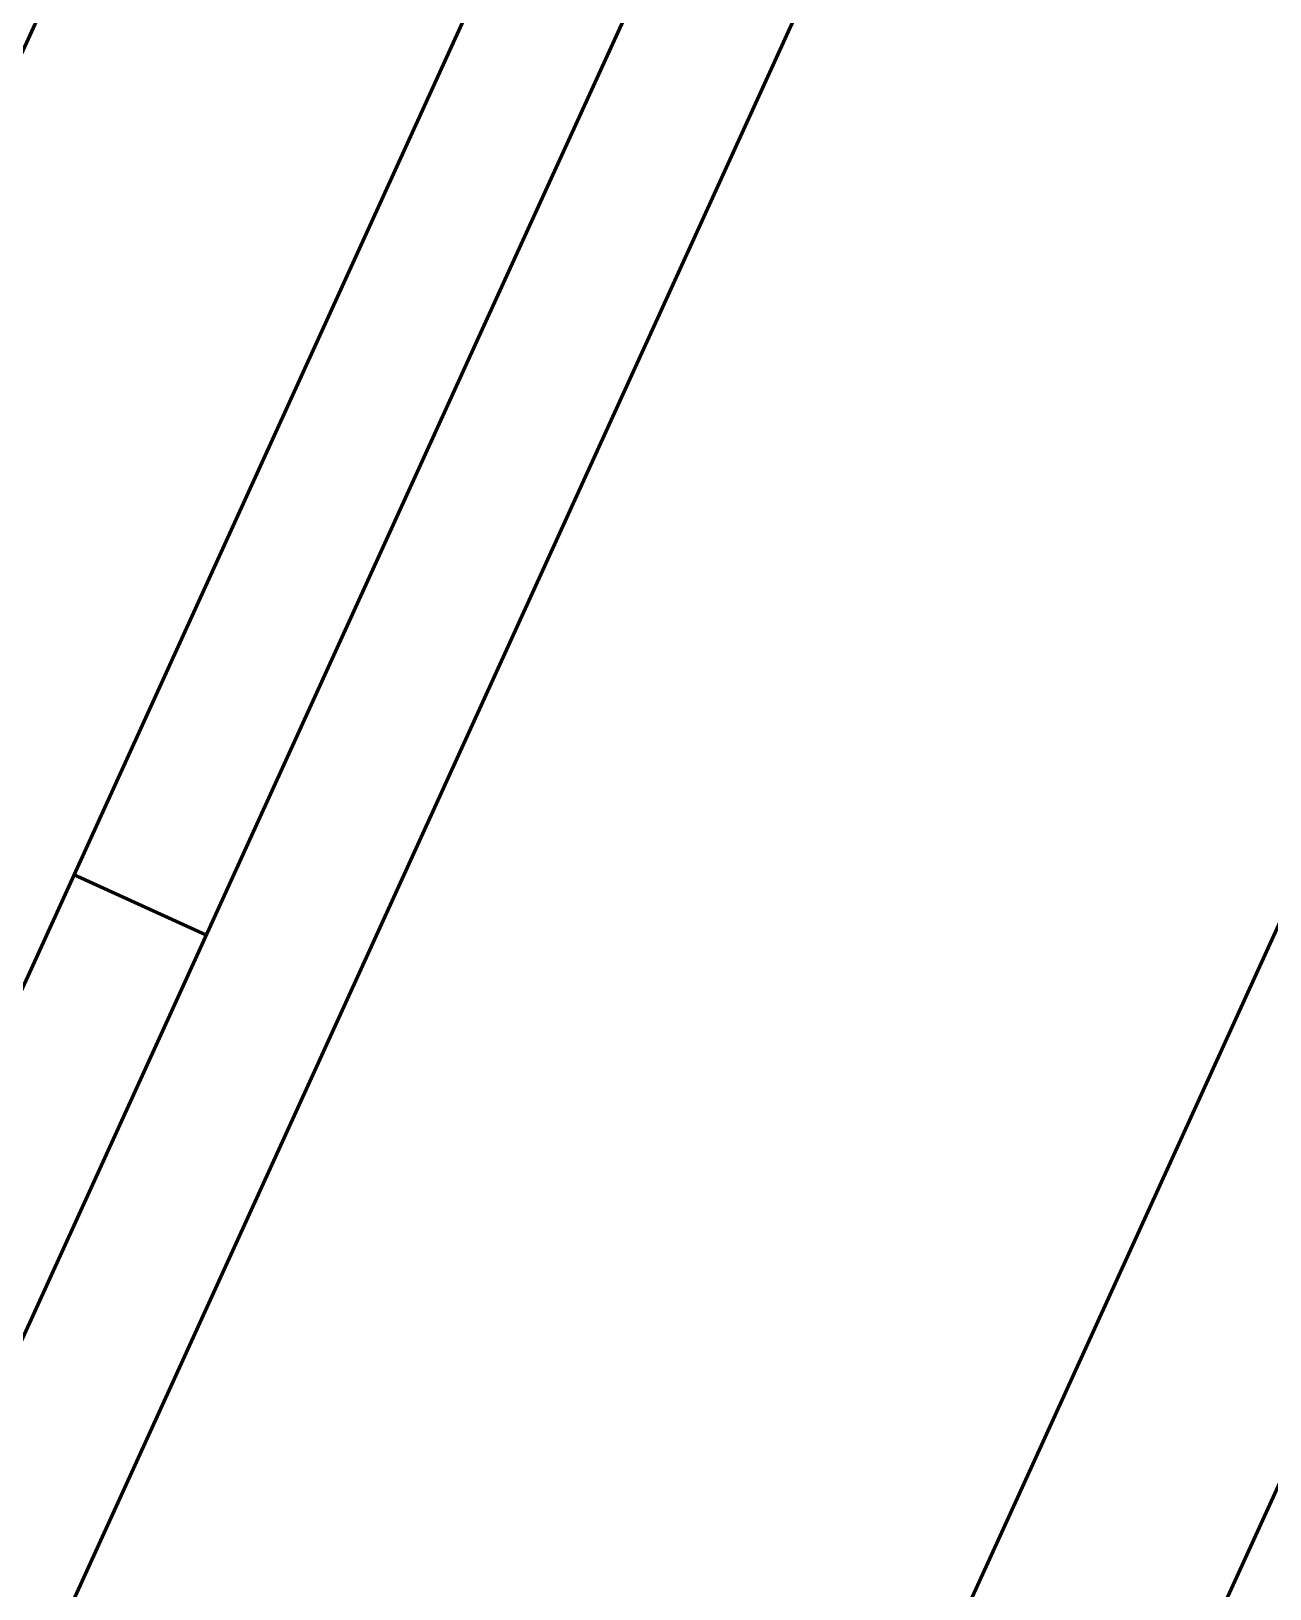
# Model space of a CAD drawing. Header units: millimetres. Extents: x 0 to 840, y 0 to 594.
# Drawn here: x 99.71 to 103.7, y 256.27 to 261.28 of the extents above; entities that cross this region are included whole.
import ezdxf

# ---------------------------------------------------------------- set-up
doc = ezdxf.new("R2010")
doc.units = ezdxf.units.MM
doc.linetypes.add('K5LT_BASIC', pattern=[0])
doc.layers.add('Системный слой', color=7, linetype='Continuous')

msp = doc.modelspace()

# ---------------------------------------------------------------- linework, layer by layer
at = {"layer": 'Системный слой', "color": 5, "linetype": 'K5LT_BASIC', "lineweight": 60, "true_color": 0x0000ff}
for p, q in [((103.07841, 264.51545), (101.15468, 260.29696)), ((103.53201, 264.3086), (101.60828, 260.09011)), ((100.47835, 262.95346), (93.21731, 247.03092)), ((101.61567, 262.43482), (94.35463, 246.51228)), ((101.15468, 260.29696), (93.74278, 244.04362)), ((101.60828, 260.09011), (94.19639, 243.83676)), ((103.99906, 258.99986), (96.58716, 242.74652)), ((104.67932, 258.68964), (97.26742, 242.4363)), ((99.85228, 258.56791), (100.27772, 258.3739))]:
    msp.add_line(p, q, dxfattribs=at)

doc.saveas('drawing.dxf')
